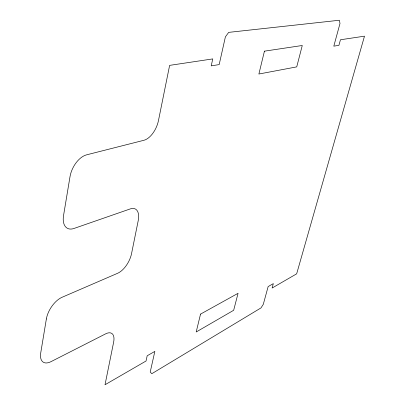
<?xml version="1.0" encoding="UTF-8"?>
<svg xmlns="http://www.w3.org/2000/svg" width="405" height="405" viewBox="0 0 405 405"><rect width="100%" height="100%" fill="white"/><g stroke="black" fill="none" stroke-linecap="round" stroke-linejoin="round"><path stroke-width="0.61" d="M46.367 318.963L40.733 352.892A18.64 9.452 -56.7 0 0 51.01 361.645L105.7 333.821A16.964 7.978 -58.3 0 1 113.633 342.195L105.022 384.75L146.033 361.012L147.192 355.767L154.847 351.388L150.22 372.013L151.789 373.714L261.002 307.906L263.301 304.322L268.145 286.573L273.329 283.606L272.109 288.036L296.657 273.831L364.49 36.172L340.453 39.771L338.919 45.335L333.806 46.155L339.992 23.515L339.38 20.25L228.693 32.37L225.398 36.85L219.176 64.587L211.223 65.868L212.762 58.907L169.629 65.372L158.461 120.584A18.544 10.105 -66.4 0 1 143.907 140.287L86.614 154.831A19.764 11.497 -63 0 0 69.999 176.717L63.534 215.622A19.46 11.056 -61.3 0 0 73.933 228.481L130.364 208.879A17.704 9.178 -62.2 0 1 138.216 220.654L131.539 253.677A17.476 8.854 -61 0 1 117.653 273.264L62.092 297.265A18.812 9.852 -57.6 0 0 46.367 318.963M200.536 314.113L196.197 331.978L233.66 310.291L238.059 293.311L200.536 314.113M264.435 51.167L258.881 74.019L296.733 66.881L302.272 45.492L264.435 51.167"/></g></svg>
